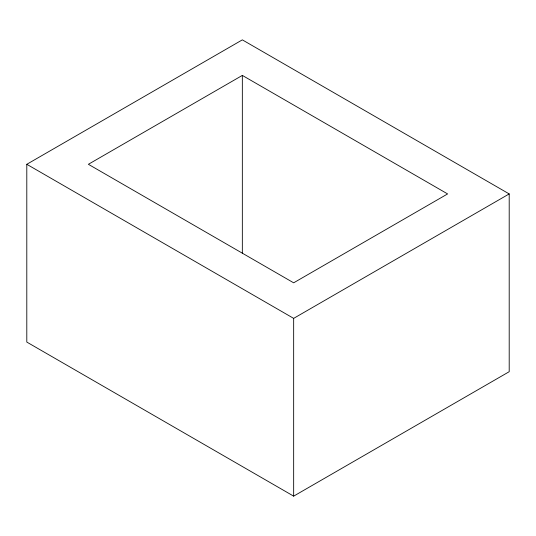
<?xml version="1.0" encoding="UTF-8"?>
<svg xmlns="http://www.w3.org/2000/svg" width="536" height="536" viewBox="0 0 536 536"><rect width="100%" height="100%" fill="white"/><g stroke="black" fill="none" stroke-linecap="round" stroke-linejoin="round"><path stroke-width="0.8" d="M26.8 164.297L242.339 39.858L509.2 193.925L509.2 371.703L293.661 496.142L26.8 342.075L26.8 164.297L293.661 318.371L509.2 193.925M242.339 75.409L88.38 164.297L293.661 282.814L447.62 193.925L242.339 75.409L242.339 253.186M293.661 318.371L293.661 496.142"/></g></svg>
